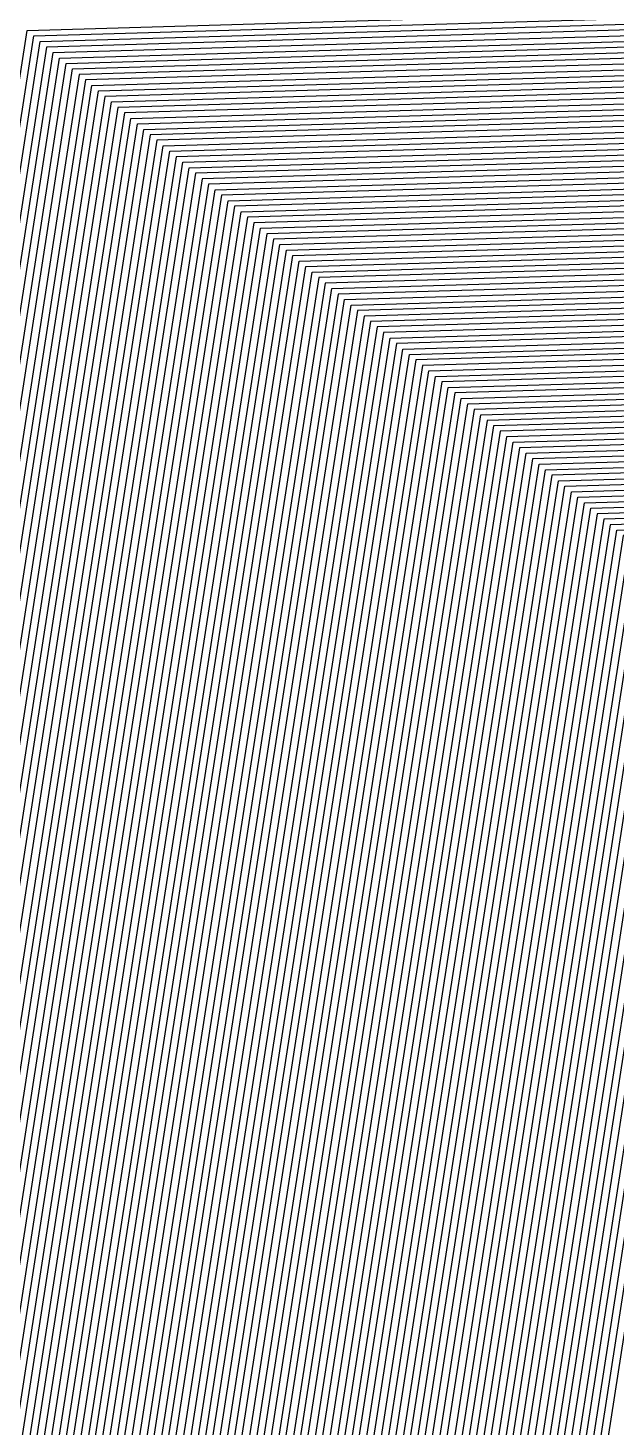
# Model space of a CAD drawing. Extents: x 7084 to 11035, y 13750 to 16729.
# Drawn here: x 7817.8 to 7884.6, y 15855.6 to 16014.4 of the extents above; entities that cross this region are included whole.
import ezdxf

# ---------------------------------------------------------------- set-up
doc = ezdxf.new("R2010")
doc.units = 0
doc.layers.add('Default', color=7, linetype='Continuous')

msp = doc.modelspace()

# ---------------------------------------------------------------- linework, layer by layer
at = {"layer": 'Default'}
for points in [[(7420.09, 14885.34), (7464.98, 14985.76), (7521.92, 15116.75), (7598.5, 15206.61), (7685.64, 15299.1), (7693.56, 15391.6), (7724.87, 15559.61), (7730.56, 15576.69), (7780.74, 15774.9), (7817.74, 16014.1), (7914.52, 16016.95), (8038.64, 16133.23), (8152.5, 16195.88), (8205.31, 16240.8), (8259.4, 16334.77), (8387.49, 16414.51), (8552.59, 16377.49)], [(7725.6, 15559.31), (7731.27, 15576.33), (7781.62, 15775.26), (7818.48, 16013.48), (7914.86, 16016.31), (8039.43, 16133.02), (8152.82, 16195.41), (8205.83, 16240.5), (8259.69, 16334.09), (8387.26, 16413.49), (8551.69, 16376.63)], [(7726.33, 15559.01), (7731.97, 15575.96), (7782.51, 15775.61), (7819.21, 16012.85), (7915.2, 16015.68), (8040.22, 16132.81), (8153.15, 16194.94), (8206.35, 16240.2), (8259.99, 16333.4), (8387.04, 16412.48), (8550.79, 16375.76)], [(8549.89, 16374.9), (8386.82, 16411.47), (8260.29, 16332.71), (8206.87, 16239.89), (8153.48, 16194.47), (8041.01, 16132.59), (7915.55, 16015.04), (7819.95, 16012.23), (7783.4, 15775.96), (7732.68, 15575.59), (7727.05, 15558.71)], [(7727.78, 15558.42), (7733.38, 15575.22), (7784.28, 15776.32), (7820.68, 16011.61), (7915.89, 16014.41), (8041.8, 16132.38), (8153.8, 16194.01), (8207.39, 16239.59), (8260.59, 16332.02), (8386.59, 16410.45), (8548.99, 16374.04)], [(7728.51, 15558.12), (7734.08, 15574.86), (7785.17, 15776.67), (7821.42, 16010.98), (7916.23, 16013.77), (8042.59, 16132.17), (8154.13, 16193.54), (8207.91, 16239.28), (8260.89, 16331.34), (8386.37, 16409.44), (8548.09, 16373.18)], [(7729.23, 15557.82), (7734.79, 15574.49), (7786.06, 15777.02), (7822.15, 16010.36), (7916.57, 16013.14), (8043.39, 16131.96), (8154.46, 16193.07), (8208.42, 16238.98), (8261.18, 16330.65), (8386.14, 16408.43), (8547.2, 16372.31)], [(7729.96, 15557.52), (7735.49, 15574.12), (7786.94, 15777.38), (7822.89, 16009.74), (7916.91, 16012.5), (8044.18, 16131.75), (8154.79, 16192.6), (8208.94, 16238.67), (8261.48, 16329.96), (8385.92, 16407.41), (8546.3, 16371.45)], [(8545.4, 16370.59), (8385.69, 16406.4), (8261.78, 16329.27), (8209.46, 16238.37), (8155.11, 16192.14), (8044.97, 16131.53), (7917.25, 16011.87), (7823.62, 16009.11), (7787.83, 15777.73), (7736.2, 15573.75), (7730.69, 15557.22)], [(7300.21, 14492.61), (7308.42, 14656.94), (7423.09, 14880.91), (7469.62, 14984.99), (7524.22, 15110.63), (7603.59, 15203.76), (7693.9, 15299.62), (7702.11, 15395.48), (7732.14, 15556.63), (7737.6, 15573.02), (7789.6, 15778.43), (7825.09, 16007.87), (7917.93, 16010.6), (8046.55, 16131.11), (8155.77, 16191.2), (8210.5, 16237.76), (8262.38, 16327.9), (8385.24, 16404.37), (8543.6, 16368.87)], [(7423.39, 14880.47), (7470.08, 14984.91), (7524.45, 15110.02), (7604.1, 15203.47), (7694.72, 15299.67), (7702.96, 15395.87), (7732.87, 15556.33), (7738.31, 15572.65), (7790.49, 15778.79), (7825.83, 16007.24), (7918.27, 16009.96), (8047.34, 16130.9), (8156.09, 16190.73), (8211.02, 16237.46), (8262.67, 16327.21), (8385.02, 16403.36), (8542.7, 16368)], [(8541.8, 16367.14), (8384.79, 16402.35), (8262.97, 16326.52), (8211.54, 16237.15), (8156.42, 16190.26), (8048.13, 16130.69), (7918.61, 16009.33), (7826.57, 16006.62), (7791.37, 15779.14), (7739.01, 15572.28), (7733.6, 15556.03), (7703.82, 15396.26), (7695.55, 15299.72), (7604.61, 15203.19)], [(7471, 14984.76), (7524.91, 15108.8), (7605.11, 15202.9), (7696.38, 15299.77), (7704.67, 15396.64), (7734.32, 15555.74), (7739.71, 15571.91), (7792.26, 15779.49), (7827.3, 16006), (7918.95, 16008.69), (8048.93, 16130.47), (8156.75, 16189.8), (8212.06, 16236.85), (8263.27, 16325.83), (8384.57, 16401.33), (8540.91, 16366.28)], [(8540.01, 16365.42), (8384.34, 16400.32), (8263.57, 16325.14), (8212.58, 16236.54), (8157.07, 16189.33), (8049.72, 16130.26), (7919.29, 16008.06), (7828.04, 16005.37), (7793.15, 15779.85), (7740.42, 15571.55), (7735.05, 15555.44)], [(8539.11, 16364.56), (8384.12, 16399.31), (8263.87, 16324.46), (8213.09, 16236.24), (8157.4, 16188.86), (8050.51, 16130.05), (7919.63, 16007.42), (7828.77, 16004.75), (7794.03, 15780.2), (7741.12, 15571.18), (7735.78, 15555.14)], [(7424.89, 14878.26), (7472.39, 14984.53), (7525.61, 15106.96), (7606.64, 15202.05), (7698.85, 15299.93), (7707.24, 15397.81), (7736.5, 15554.84), (7741.83, 15570.81), (7794.92, 15780.55), (7829.51, 16004.13), (7919.97, 16006.79), (8051.3, 16129.84), (8157.73, 16188.39), (8213.61, 16235.94), (8264.16, 16323.77), (8383.89, 16398.29), (8538.21, 16363.69)], [(7737.23, 15554.54), (7742.53, 15570.44), (7795.8, 15780.91), (7830.24, 16003.51), (7920.31, 16006.16), (8052.09, 16129.63), (8158.05, 16187.93), (8214.13, 16235.63), (8264.46, 16323.08), (8383.67, 16397.28), (8537.31, 16362.83)], [(8535.51, 16361.11), (8383.22, 16395.25), (8265.06, 16321.71), (8215.17, 16235.02), (8158.71, 16186.99), (8053.68, 16129.2), (7920.99, 16004.89), (7831.71, 16002.26), (7797.58, 15781.61), (7743.94, 15569.71), (7738.69, 15553.95), (7709.8, 15398.97), (7701.33, 15300.08), (7608.17, 15201.19), (7526.3, 15105.13), (7473.78, 14984.3), (7425.79, 14876.93), (7315.51, 14661.54), (7307.04, 14492.02), (7464.58, 14347.55), (7526.69, 14248.66), (7652.73, 14214.51), (7949.16, 14434.89)], [(8534.62, 16360.24), (8382.99, 16394.24), (8265.36, 16321.02), (8215.69, 16234.72), (8159.03, 16186.52), (8054.47, 16128.99), (7921.33, 16004.25), (7832.45, 16001.64), (7798.46, 15781.97), (7744.64, 15569.34), (7739.41, 15553.65), (7710.66, 15399.36), (7702.16, 15300.13), (7608.68, 15200.91), (7526.53, 15104.52), (7474.25, 14984.22), (7426.09, 14876.49), (7316.3, 14662.05), (7307.8, 14491.95), (7464.65, 14348.12)], [(7740.14, 15553.35), (7745.34, 15568.97), (7799.35, 15782.32), (7833.18, 16001.01), (7921.67, 16003.62), (8055.26, 16128.78), (8159.36, 16186.06), (8216.21, 16234.41), (8265.66, 16320.33), (8382.77, 16393.23), (8533.72, 16359.38)], [(7740.87, 15553.05), (7746.05, 15568.61), (7800.24, 15782.67), (7833.92, 16000.39), (7922.01, 16002.98), (8056.05, 16128.57), (8159.69, 16185.59), (8216.73, 16234.11), (8265.95, 16319.64), (8382.54, 16392.21), (8532.82, 16358.52)], [(8531.92, 16357.66), (8382.32, 16391.2), (8266.25, 16318.95), (8217.24, 16233.81), (8160.01, 16185.12), (8056.84, 16128.36), (7922.35, 16002.35), (7834.65, 15999.77), (7801.12, 15783.03), (7746.75, 15568.24), (7741.59, 15552.76)], [(7742.32, 15552.46), (7747.46, 15567.87), (7802.01, 15783.38), (7835.39, 15999.14), (7922.69, 16001.71), (8057.63, 16128.14), (8160.34, 16184.65), (8217.76, 16233.5), (8266.55, 16318.27), (8382.1, 16390.19), (8531.02, 16356.8)], [(7743.05, 15552.16), (7748.16, 15567.5), (7802.89, 15783.73), (7836.12, 15998.52), (7923.03, 16001.08), (8058.42, 16127.93), (8160.67, 16184.19), (8218.28, 16233.2), (8266.85, 16317.58), (8381.87, 16389.17), (8530.12, 16355.93)], [(8527.43, 16353.35), (8381.2, 16386.13), (8267.74, 16315.51), (8219.84, 16232.28), (8161.65, 16182.78), (8060.8, 16127.3), (7924.05, 15999.17), (7838.33, 15996.65), (7805.55, 15784.79), (7750.27, 15566.4), (7745.23, 15551.27)], [(7745.96, 15550.97), (7750.98, 15566.03), (7806.44, 15785.14), (7839.06, 15996.03), (7924.39, 15998.54), (8061.59, 16127.08), (8161.97, 16182.31), (8220.36, 16231.98), (8268.04, 16314.83), (8380.97, 16385.12), (8526.53, 16352.48)], [(8525.63, 16351.62), (8380.75, 16384.11), (8268.34, 16314.14), (8220.88, 16231.68), (8162.3, 16181.85), (8062.38, 16126.87), (7924.73, 15997.9), (7839.8, 15995.4), (7807.33, 15785.5), (7751.68, 15565.66)], [(7752.38, 15565.3), (7808.21, 15785.85), (7840.53, 15994.78), (7925.07, 15997.27), (8063.17, 16126.66), (8162.63, 16181.38), (8221.4, 16231.37), (8268.64, 16313.45), (8380.52, 16383.09), (8524.73, 16350.76)], [(7753.79, 15564.56), (7809.98, 15786.56), (7842.01, 15993.53), (7925.75, 15996), (8064.76, 16126.24), (8163.28, 16180.44), (8222.43, 16230.76), (8269.23, 16312.08), (8380.07, 16381.07), (8522.93, 16349.04)], [(8522.03, 16348.17), (8379.85, 16380.05), (8269.53, 16311.39), (8222.95, 16230.46), (8163.61, 16179.98), (8065.55, 16126.02), (7926.09, 15995.36), (7842.74, 15992.91), (7810.87, 15786.91), (7754.49, 15564.19)], [(8521.14, 16347.31), (8379.62, 16379.04), (8269.83, 16310.7), (8223.47, 16230.15), (8163.94, 16179.51), (8066.34, 16125.81), (7926.43, 15994.73), (7843.48, 15992.29)], [(7755.9, 15563.46), (7812.64, 15787.62), (7844.21, 15991.66), (7926.77, 15994.09), (8067.13, 16125.6), (8164.26, 16179.04), (8223.99, 16229.85), (8270.13, 16310.01), (8379.4, 16378.03), (8520.24, 16346.45)], [(8519.34, 16345.59), (8379.17, 16377.02), (8270.42, 16309.32), (8224.51, 16229.55), (8164.59, 16178.57), (8067.92, 16125.39), (7927.11, 15993.46), (7844.95, 15991.04)], [(8518.44, 16344.72), (8378.95, 16376), (8270.72, 16308.64), (8225.03, 16229.24), (8164.92, 16178.11), (8068.71, 16125.18), (7927.45, 15992.82), (7845.68, 15990.42), (7814.42, 15788.32), (7757.31, 15562.72), (7752.5, 15548.29)], [(7483.51, 14982.68), (7531.14, 15092.29), (7618.86, 15195.21), (7718.68, 15301.16), (7727.75, 15407.11), (7753.95, 15547.69), (7758.72, 15561.99), (7816.19, 15789.03), (7847.15, 15989.17), (7928.13, 15991.55), (8070.3, 16124.75), (8165.57, 16177.17), (8226.06, 16228.63), (8271.32, 16307.26), (8378.5, 16373.98), (8516.64, 16343)], [(7759.42, 15561.62), (7817.07, 15789.38), (7847.89, 15988.55), (7928.47, 15990.92), (8071.09, 16124.54), (8165.9, 16176.7), (8226.58, 16228.33), (8271.62, 16306.57), (8378.27, 16372.96), (8515.74, 16342.14)], [(7760.13, 15561.25), (7817.96, 15789.73), (7848.62, 15987.93), (7928.81, 15990.28), (8071.88, 16124.33), (8166.22, 16176.23), (8227.1, 16228.02), (8271.91, 16305.88), (8378.05, 16371.95), (8514.85, 16341.28)], [(7760.83, 15560.88), (7818.85, 15790.09), (7849.36, 15987.3), (7929.15, 15989.65), (8072.67, 16124.12), (8166.55, 16175.77), (8227.62, 16227.72), (8272.21, 16305.2), (8377.82, 16370.94), (8513.95, 16340.41)], [(7466.13, 14361.89), (7326.01, 14490.38), (7335.2, 14674.31), (7433.29, 14865.88), (7485.36, 14982.37), (7532.07, 15089.84), (7620.9, 15194.07), (7721.98, 15301.37), (7731.17, 15408.67), (7756.86, 15546.5), (7761.53, 15560.52), (7819.73, 15790.44), (7850.09, 15986.68), (7929.49, 15989.02), (8073.46, 16123.9), (8166.88, 16175.3), (8228.14, 16227.42), (8272.51, 16304.51), (8377.6, 16369.92), (8513.05, 16339.55)], [(8512.15, 16338.69), (8377.38, 16368.91), (8272.81, 16303.82), (8228.66, 16227.11), (8167.2, 16174.83), (8074.25, 16123.69), (7929.83, 15988.38), (7850.83, 15986.06), (7820.62, 15790.79), (7762.24, 15560.15)], [(8511.25, 16337.83), (8377.15, 16367.9), (8273.11, 16303.13), (8229.18, 16226.81), (8167.53, 16174.36), (8075.05, 16123.48), (7930.17, 15987.75), (7851.56, 15985.43), (7821.51, 15791.15), (7762.94, 15559.78)], [(7486.75, 14982.14), (7532.76, 15088), (7622.43, 15193.22), (7724.46, 15301.52), (7733.74, 15409.83), (7759.04, 15545.61), (7763.64, 15559.41), (7822.39, 15791.5), (7852.3, 15984.81), (7930.51, 15987.11), (8075.84, 16123.27), (8167.86, 16173.9), (8229.7, 16226.5), (8273.41, 16302.45), (8376.93, 16366.88), (8510.35, 16336.97)], [(8509.45, 16336.1), (8376.7, 16365.87), (8273.7, 16301.76), (8230.22, 16226.2), (8168.18, 16173.43), (8076.63, 16123.06), (7930.85, 15986.48), (7853.03, 15984.19), (7823.28, 15791.85), (7764.35, 15559.05), (7759.77, 15545.31), (7734.59, 15410.22), (7725.29, 15301.57), (7622.94, 15192.93)], [(7760.5, 15545.01), (7765.05, 15558.68), (7824.16, 15792.21), (7853.77, 15983.56), (7931.19, 15985.84), (8077.42, 16122.84), (8168.51, 16172.96), (8230.73, 16225.89), (8274, 16301.07), (8376.48, 16364.86), (8508.56, 16335.24)], [(7488.14, 14981.91), (7533.45, 15086.17), (7623.95, 15192.36), (7726.94, 15301.68), (7736.3, 15410.99), (7761.22, 15544.71), (7765.76, 15558.31), (7825.05, 15792.56), (7854.5, 15982.94), (7931.53, 15985.21), (8078.21, 16122.63), (8168.84, 16172.49), (8231.25, 16225.59), (8274.3, 16300.38), (8376.25, 16363.84), (8507.66, 16334.38)], [(8506.76, 16333.52), (8376.03, 16362.83), (8274.6, 16299.69), (8231.77, 16225.29), (8169.16, 16172.03), (8079, 16122.42), (7931.87, 15984.57), (7855.24, 15982.32), (7825.94, 15792.91), (7766.46, 15557.94)], [(8505.86, 16332.65), (8375.8, 16361.82), (8274.9, 16299.01), (8232.29, 16224.98), (8169.49, 16171.56), (8079.8, 16122.21), (7932.22, 15983.94), (7855.97, 15981.69), (7826.82, 15793.27), (7767.16, 15557.58)], [(8504.96, 16331.79), (8375.58, 16360.8), (8275.19, 16298.32), (8232.81, 16224.68), (8169.82, 16171.09), (8080.59, 16122), (7932.56, 15983.3), (7856.71, 15981.07), (7827.71, 15793.62), (7767.87, 15557.21)], [(8504.06, 16330.93), (8375.35, 16359.79), (8275.49, 16297.63), (8233.33, 16224.37), (8170.14, 16170.62), (8081.38, 16121.78), (7932.9, 15982.67), (7857.45, 15980.45), (7828.6, 15793.97), (7768.57, 15556.84)], [(8503.16, 16330.07), (8375.13, 16358.78), (8275.79, 16296.94), (8233.85, 16224.07), (8170.47, 16170.16), (8082.17, 16121.57), (7933.24, 15982.03), (7858.18, 15979.82), (7829.48, 15794.32), (7769.28, 15556.47)], [(8501.37, 16328.34), (8374.68, 16356.75), (8276.39, 16295.57), (8234.88, 16223.46), (8171.12, 16169.22), (8083.75, 16121.15), (7933.92, 15980.76), (7859.65, 15978.58), (7831.26, 15795.03), (7770.68, 15555.74)], [(7771.39, 15555.37), (7832.14, 15795.38), (7860.39, 15977.95), (7934.26, 15980.13), (8084.54, 16120.94), (8171.45, 16168.75), (8235.4, 16223.16), (8276.68, 16294.88), (8374.45, 16355.74), (8500.47, 16327.48)], [(7772.09, 15555), (7833.03, 15795.74), (7861.12, 15977.33), (7934.6, 15979.49), (8085.34, 16120.72), (8171.78, 16168.28), (8235.92, 16222.85), (8276.98, 16294.19), (8374.23, 16354.72), (8499.57, 16326.62)], [(8498.67, 16325.76), (8374, 16353.71), (8277.28, 16293.5), (8236.44, 16222.55), (8172.1, 16167.82), (8086.13, 16120.51), (7934.94, 15978.86), (7861.86, 15976.71), (7833.91, 15796.09), (7772.79, 15554.63)], [(8497.77, 16324.89), (8373.78, 16352.7), (8277.58, 16292.82), (8236.96, 16222.24), (8172.43, 16167.35), (8086.92, 16120.3), (7935.28, 15978.22), (7862.59, 15976.08), (7834.8, 15796.44), (7773.5, 15554.27)], [(7774.91, 15553.53), (7836.57, 15797.15), (7864.06, 15974.84), (7935.96, 15976.95), (8088.5, 16119.88), (8173.08, 16166.41), (8238, 16221.63), (8278.17, 16291.44), (8373.33, 16350.67), (8495.97, 16323.17)], [(8495.08, 16322.31), (8373.11, 16349.66), (8278.47, 16290.75), (8238.52, 16221.33), (8173.41, 16165.95), (8089.29, 16119.66), (7936.3, 15976.32), (7864.8, 15974.22), (7837.46, 15797.5), (7775.61, 15553.16), (7771.4, 15540.54), (7748.27, 15416.42), (7738.51, 15302.4), (7631.08, 15188.37), (7536.68, 15077.61), (7494.62, 14980.83), (7439.28, 14857.04), (7350.96, 14684.53), (7341.19, 14489.06), (7467.37, 14373.36), (7538.99, 14259.33), (7639.93, 14231.98), (7981.73, 14486.1)], [(7776.31, 15552.8), (7838.35, 15797.86), (7865.53, 15973.59), (7936.64, 15975.68), (8090.09, 16119.45), (8173.74, 16165.48), (8239.04, 16221.03), (8278.77, 16290.06), (8372.88, 16348.64), (8494.18, 16321.45)], [(8493.28, 16320.58), (8372.66, 16347.63), (8279.07, 16289.38), (8239.55, 16220.72), (8174.07, 16165.01), (8090.88, 16119.24), (7936.98, 15975.05), (7866.27, 15972.97)], [(7496.47, 14980.53), (7537.6, 15075.16), (7633.12, 15187.23), (7741.81, 15302.6), (7751.69, 15417.97), (7774.31, 15539.35), (7778.42, 15551.69), (7841, 15798.92), (7867.74, 15971.72), (7937.66, 15973.78), (8092.46, 16118.82), (8174.72, 16164.08), (8240.59, 16220.11), (8279.66, 16288), (8372.21, 16345.6), (8491.48, 16318.86)], [(7777.72, 15552.06), (7840.12, 15798.56), (7867, 15972.35), (7937.32, 15974.41), (8091.67, 16119.03), (8174.39, 16164.54), (8240.07, 16220.42), (8279.37, 16288.69), (8372.43, 16346.62), (8492.38, 16319.72)], [(8490.58, 16318), (8371.98, 16344.59), (8279.96, 16287.31), (8241.11, 16219.81), (8175.05, 16163.61), (8093.25, 16118.6), (7938, 15973.14), (7868.47, 15971.1), (7841.89, 15799.27), (7779.13, 15551.33), (7775.04, 15539.05), (7752.55, 15418.36), (7742.64, 15302.66)], [(7779.83, 15550.96), (7842.78, 15799.62), (7869.21, 15970.48), (7938.34, 15972.51), (8094.04, 16118.39), (8175.37, 16163.14), (8241.63, 16219.5), (8280.26, 16286.63), (8371.76, 16343.58), (8489.68, 16317.13)], [(8488.79, 16316.27), (8371.53, 16342.56), (8280.56, 16285.94), (8242.15, 16219.2), (8175.7, 16162.67), (8094.83, 16118.18), (7938.68, 15971.88), (7869.94, 15969.85), (7843.66, 15799.97)], [(8486.99, 16314.55), (8371.08, 16340.54), (8281.16, 16284.56), (8243.19, 16218.59), (8176.35, 16161.74), (8096.42, 16117.76), (7939.36, 15970.61), (7871.41, 15968.61), (7845.44, 15800.68), (7781.94, 15549.86)], [(8486.09, 16313.69), (8370.86, 16339.52), (8281.45, 16283.87), (8243.7, 16218.29), (8176.68, 16161.27), (8097.21, 16117.54), (7939.7, 15969.97), (7872.15, 15967.98), (7846.32, 15801.03), (7782.65, 15549.49)], [(7499.72, 14979.99), (7539.22, 15070.88), (7636.68, 15185.24), (7747.59, 15302.96), (7757.67, 15420.69), (7779.4, 15537.26), (7783.35, 15549.12), (7847.21, 15801.39), (7872.88, 15967.36), (7940.04, 15969.34), (8098, 16117.33), (8177.01, 16160.8), (8244.22, 16217.98), (8281.75, 16283.19), (8370.63, 16338.51), (8485.19, 16312.82)], [(8484.29, 16311.96), (8370.41, 16337.5), (8282.05, 16282.5), (8244.74, 16217.68), (8177.33, 16160.33), (8098.79, 16117.12), (7940.38, 15968.7), (7873.62, 15966.74), (7848.09, 15801.74), (7784.06, 15548.75)], [(7784.76, 15548.38), (7848.98, 15802.09), (7874.36, 15966.11), (7940.72, 15968.07), (8099.58, 16116.91), (8177.66, 16159.87), (8245.26, 16217.37), (8282.35, 16281.81), (8370.18, 16336.48), (8483.39, 16311.1)], [(8482.5, 16310.24), (8369.96, 16335.47), (8282.65, 16281.12), (8245.78, 16217.07), (8177.99, 16159.4), (8100.38, 16116.7), (7941.06, 15967.43), (7875.09, 15965.49), (7849.87, 15802.45), (7785.46, 15548.02)], [(7786.17, 15547.65), (7850.75, 15802.8), (7875.83, 15964.87), (7941.4, 15966.8), (8101.17, 16116.48), (8178.31, 16158.93), (8246.3, 16216.77), (8282.94, 16280.43), (8369.73, 16334.46), (8481.6, 16309.38)], [(7783.04, 15535.78), (7786.87, 15547.28), (7851.64, 15803.15), (7876.56, 15964.24), (7941.74, 15966.16), (8101.96, 16116.27), (8178.64, 16158.46), (8246.82, 16216.46), (8283.24, 16279.75), (8369.51, 16333.44), (8480.7, 16308.51)], [(8479.8, 16307.65), (8369.28, 16332.43), (8283.54, 16279.06), (8247.34, 16216.16), (8178.97, 16158), (8102.75, 16116.06), (7942.08, 15965.53), (7877.3, 15963.62), (7852.53, 15803.51), (7787.57, 15546.91)], [(7784.49, 15535.18), (7788.28, 15546.55), (7853.41, 15803.86), (7878.03, 15963), (7942.42, 15964.89), (8103.54, 16115.85), (8179.29, 16157.53), (8247.86, 16215.85), (8283.84, 16278.37), (8369.06, 16331.42), (8478.9, 16306.79)], [(7788.98, 15546.18), (7854.3, 15804.21), (7878.77, 15962.37), (7942.76, 15964.26), (8104.33, 16115.64), (8179.62, 16157.06), (8248.37, 16215.55), (8284.14, 16277.68), (8368.83, 16330.4), (8478, 16305.93)], [(7790.39, 15545.44), (7856.07, 15804.92), (7880.24, 15961.13), (7943.44, 15962.99), (8105.92, 16115.21), (8180.27, 16156.13), (8249.41, 16214.94), (8284.73, 16276.31), (8368.39, 16328.38), (8476.2, 16304.2)], [(7791.09, 15545.08), (7856.96, 15805.27), (7880.97, 15960.5), (7943.78, 15962.35), (8106.71, 16115), (8180.6, 16155.66), (8249.93, 16214.64), (8285.03, 16275.62), (8368.16, 16327.36), (8475.31, 16303.34)], [(7791.8, 15544.71), (7857.84, 15805.62), (7881.71, 15959.88), (7944.12, 15961.72), (8107.5, 16114.79), (8180.93, 16155.19), (8250.45, 16214.33), (8285.33, 16274.93), (8367.94, 16326.35), (8474.41, 16302.48)], [(8473.51, 16301.62), (8367.71, 16325.34), (8285.63, 16274.24), (8250.97, 16214.03), (8181.25, 16154.72), (8108.29, 16114.58), (7944.46, 15961.08), (7882.44, 15959.26), (7858.73, 15805.98), (7792.5, 15544.34)], [(8472.61, 16300.75), (8367.49, 16324.32), (8285.92, 16273.56), (8251.49, 16213.72), (8181.58, 16154.25), (8109.08, 16114.37), (7944.8, 15960.45), (7883.18, 15958.64), (7859.62, 15806.33), (7793.21, 15543.97)], [(8471.71, 16299.89), (8367.26, 16323.31), (8286.22, 16272.87), (8252.01, 16213.42), (8181.91, 16153.79), (8109.87, 16114.15), (7945.14, 15959.81), (7883.91, 15958.01), (7860.5, 15806.68), (7793.91, 15543.61)], [(7447.38, 14845.1), (7507.12, 14978.76), (7542.91, 15061.09), (7644.83, 15180.68), (7760.81, 15303.79), (7771.35, 15426.89), (7791.03, 15532.5), (7794.61, 15543.24), (7861.39, 15807.04), (7884.65, 15957.39), (7945.48, 15959.18), (8110.66, 16113.94), (8182.23, 16153.32), (8252.52, 16213.11), (8286.52, 16272.18), (8367.04, 16322.3), (8470.81, 16299.03)], [(8469.91, 16298.17), (8366.81, 16321.28), (8286.82, 16271.49), (8253.04, 16212.81), (8182.56, 16152.85), (8111.46, 16113.73), (7945.82, 15958.54), (7885.38, 15956.77), (7862.27, 15807.39), (7795.32, 15542.87), (7791.76, 15532.2)], [(7631.67, 14243.24), (7546.91, 14266.21), (7469.16, 14389.99), (7363.2, 14487.16), (7373.81, 14699.35), (7447.98, 14844.21), (7508.05, 14978.6), (7543.37, 15059.87), (7645.85, 15180.11), (7762.46, 15303.89), (7773.06, 15427.67), (7792.49, 15531.9), (7796.02, 15542.5), (7863.16, 15807.74), (7886.12, 15956.14), (7946.16, 15957.91), (8112.25, 16113.52), (8182.89, 16152.38), (8253.56, 16212.51), (8287.12, 16270.8), (8366.59, 16320.27), (8469.02, 16297.3)], [(8467.22, 16295.58), (8366.14, 16318.24), (8287.71, 16269.43), (8254.6, 16211.9), (8183.54, 16151.45), (8113.83, 16113.09), (7946.84, 15956.64), (7887.59, 15954.9), (7864.93, 15808.45), (7797.43, 15541.77), (7793.94, 15531.31)], [(8468.12, 16296.44), (8366.36, 16319.26), (8287.41, 16270.12), (8254.08, 16212.2), (8183.22, 16151.92), (8113.04, 16113.31), (7946.5, 15957.27), (7886.85, 15955.52), (7864.05, 15808.1), (7796.72, 15542.13)], [(7798.13, 15541.4), (7865.82, 15808.8), (7888.32, 15954.27), (7947.18, 15956), (8114.62, 16112.88), (8183.87, 16150.98), (8255.12, 16211.59), (8288.01, 16268.74), (8365.91, 16317.23), (8466.32, 16294.72)], [(7795.4, 15530.71), (7798.84, 15541.03), (7866.71, 15809.16), (7889.06, 15953.65), (7947.52, 15955.37), (8115.41, 16112.67), (8184.2, 16150.51), (8255.64, 16211.29), (8288.31, 16268.05), (8365.69, 16316.22), (8465.42, 16293.86)], [(7799.54, 15540.66), (7867.59, 15809.51), (7889.8, 15953.03), (7947.86, 15954.74), (8116.21, 16112.46), (8184.52, 16150.05), (8256.16, 16210.98), (8288.61, 16267.37), (8365.46, 16315.2), (8464.52, 16292.99)], [(7800.24, 15540.3), (7868.48, 15809.86), (7890.53, 15952.4), (7948.2, 15954.1), (8117, 16112.25), (8184.85, 16149.58), (8256.68, 16210.68), (8288.91, 16266.68), (8365.24, 16314.19), (8463.62, 16292.13)], [(8462.73, 16291.27), (8365.01, 16313.18), (8289.2, 16265.99), (8257.19, 16210.38), (8185.18, 16149.11), (8117.79, 16112.03), (7948.54, 15953.47), (7891.27, 15951.78), (7869.36, 15810.22), (7800.95, 15539.93)], [(8461.83, 16290.41), (8364.79, 16312.16), (8289.5, 16265.3), (8257.71, 16210.07), (8185.5, 16148.64), (8118.58, 16111.82), (7948.89, 15952.83), (7892, 15951.16), (7870.25, 15810.57), (7801.65, 15539.56)], [(8460.93, 16289.54), (8364.56, 16311.15), (8289.8, 16264.61), (8258.23, 16209.77), (8185.83, 16148.17), (8119.37, 16111.61), (7949.23, 15952.2), (7892.74, 15950.53), (7871.14, 15810.92), (7802.35, 15539.19), (7799.03, 15529.22), (7780.76, 15431.16), (7769.9, 15304.35), (7650.43, 15177.55), (7545.45, 15054.36), (7512.22, 14977.91), (7450.68, 14840.23), (7380.9, 14703.95), (7370.04, 14486.56), (7469.72, 14395.15), (7549.36, 14268.34), (7629.11, 14246.74), (8009.23, 14529.33)], [(7803.06, 15538.83), (7872.02, 15811.27), (7893.47, 15949.91), (7949.57, 15951.56), (8120.16, 16111.4), (8186.16, 16147.71), (8258.75, 16209.46), (8290.1, 16263.93), (8364.34, 16310.14), (8460.03, 16288.68)], [(8458.23, 16286.96), (8363.89, 16308.11), (8290.69, 16262.55), (8259.79, 16208.85), (8186.81, 16146.77), (8121.75, 16110.97), (7950.25, 15950.29), (7894.94, 15948.66), (7873.8, 15811.98), (7804.47, 15538.09), (7801.21, 15528.33), (7783.32, 15432.32), (7772.37, 15304.51), (7651.96, 15176.69)], [(7805.17, 15537.72), (7874.68, 15812.33), (7895.68, 15948.04), (7950.59, 15949.66), (8122.54, 16110.76), (8187.14, 16146.3), (8260.31, 16208.55), (8290.99, 16261.86), (8363.67, 16307.1), (8457.33, 16286.1)], [(7452.18, 14838.02), (7514.53, 14977.52), (7546.6, 15051.31), (7652.98, 15176.12), (7774.03, 15304.61), (7785.03, 15433.1), (7802.67, 15527.73), (7805.87, 15537.36), (7875.57, 15812.69), (7896.41, 15947.42), (7950.93, 15949.02), (8123.33, 16110.55), (8187.46, 16145.84), (8260.83, 16208.24), (8291.29, 16261.17), (8363.44, 16306.09), (8456.44, 16285.23)], [(7806.58, 15536.99), (7876.46, 15813.04), (7897.15, 15946.79), (7951.27, 15948.39), (8124.12, 16110.34), (8187.79, 16145.37), (8261.35, 16207.94), (8291.59, 16260.49), (8363.22, 16305.07), (8455.54, 16284.37)], [(8482.98, 14288.93), (8114.28, 14435.26), (7975.94, 14476.99), (7642.2, 14228.88), (7536.8, 14257.43), (7466.87, 14368.77), (7335.12, 14489.59), (7344.66, 14680.44), (7436.88, 14860.57), (7490.92, 14981.45), (7534.83, 15082.5), (7627.01, 15190.65), (7731.9, 15301.99), (7741.43, 15413.32), (7765.59, 15542.93), (7769.98, 15556.11), (7830.37, 15794.68), (7858.92, 15979.2), (7933.58, 15981.4), (8082.96, 16121.36), (8170.8, 16169.69), (8234.37, 16223.76), (8276.09, 16296.26)], [(8513.93, 14314.6), (8114.05, 14473.3), (7996.2, 14508.85), (7634.24, 14239.75), (7544.45, 14264.08), (7468.61, 14384.83), (7356.37, 14487.75), (7366.71, 14694.75), (7445.28, 14848.19), (7503.88, 14979.3), (7541.29, 15065.37), (7641.27, 15182.68), (7755.03, 15303.43), (7765.37, 15424.18), (7785.94, 15534.58), (7789.69, 15545.81), (7855.18, 15804.57), (7879.5, 15961.75), (7943.1, 15963.62), (8105.12, 16115.43), (8179.95, 16156.59)], [(8440.96, 14254.1), (8114.59, 14383.62), (7948.44, 14433.75), (7653.02, 14214.12), (7526.42, 14248.42), (7464.52, 14346.97), (7306.28, 14492.08), (7314.72, 14661.03), (7425.49, 14877.38), (7473.32, 14984.38), (7526.07, 15105.74), (7607.66, 15201.48), (7700.51, 15300.03), (7708.95, 15398.58), (7737.96, 15554.25), (7743.23, 15570.08), (7796.69, 15781.26), (7830.98, 16002.88), (7920.65, 16005.52), (8052.88, 16129.41)], [(8464.18, 14273.35), (8114.42, 14412.16), (7963.63, 14457.65), (7647.04, 14222.28), (7532.16, 14253.4), (7465.82, 14359.02), (7322.22, 14490.7), (7331.26, 14671.76), (7431.79, 14868.09), (7483.04, 14982.76), (7530.91, 15092.9), (7618.35, 15195.49), (7717.85, 15301.11), (7726.9, 15406.73), (7753.23, 15547.99), (7758.01, 15562.36), (7815.3, 15788.68), (7846.42, 15989.8), (7927.79, 15992.19), (8069.51, 16124.96)], [(8536.05, 14332.93), (8113.88, 14500.47), (8010.68, 14531.61), (7628.54, 14247.51), (7549.91, 14268.82), (7469.85, 14396.3), (7371.55, 14486.43), (7382.47, 14704.97), (7451.28, 14839.35), (7513.14, 14977.76), (7545.91, 15053.14), (7651.45, 15176.98), (7771.55, 15304.46), (7782.47, 15431.94), (7800.49, 15528.63), (7803.76, 15538.46), (7872.91, 15811.63), (7894.21, 15949.29), (7949.91, 15950.93), (8120.95, 16111.19)], [(8541.57, 14337.51), (8113.84, 14507.27), (8014.29, 14537.3), (7627.12, 14249.46), (7551.28, 14270), (7470.15, 14399.17), (7375.35, 14486.1), (7386.41, 14707.52), (7452.77, 14837.14), (7515.46, 14977.37), (7547.06, 15050.08), (7654, 15175.55), (7775.68, 15304.71), (7786.74, 15433.88), (7804.12, 15527.14), (7807.28, 15536.62), (7877.34, 15813.39), (7897.88, 15946.17), (7951.61, 15947.75), (8124.91, 16110.13)], [(7917.59, 16011.23), (7824.36, 16008.49), (7788.71, 15778.08), (7736.9, 15573.38), (7731.42, 15556.93), (7701.25, 15395.09), (7693.07, 15299.57), (7603.08, 15204.04), (7523.99, 15111.25), (7469.15, 14985.07), (7422.79, 14881.36), (7307.63, 14656.43), (7299.45, 14492.68), (7463.97, 14341.81), (7523.96, 14246.29), (7655.58, 14210.63), (7941.92, 14423.51), (8114.67, 14371.4), (8431.01, 14245.85)], [(7923.37, 16000.44), (7836.86, 15997.9), (7803.78, 15784.08), (7748.86, 15567.13), (7743.78, 15551.86), (7715.79, 15401.68), (7707.12, 15300.44), (7611.73, 15199.2), (7527.91, 15100.85), (7477.02, 14983.76), (7427.89, 14873.84), (7321.02, 14665.12), (7312.35, 14491.56), (7465.02, 14351.56), (7528.61, 14250.32), (7650.74, 14217.23), (7954.23, 14442.86), (8114.53, 14394.49), (8449.81, 14261.43)], [(7923.71, 15999.81), (7837.59, 15997.27), (7804.67, 15784.44), (7749.57, 15566.77), (7744.5, 15551.56), (7716.64, 15402.07), (7707.94, 15300.49), (7612.24, 15198.91), (7528.14, 15100.24), (7477.49, 14983.68), (7428.19, 14873.4), (7321.81, 14665.63), (7313.11, 14491.49), (7465.08, 14352.14), (7528.88, 14250.56), (7650.45, 14217.62), (7954.95, 14443.99), (8114.52, 14395.85), (8450.91, 14262.35)], [(7925.41, 15996.63), (7841.27, 15994.16), (7809.1, 15786.2), (7753.09, 15564.93), (7748.14, 15550.08), (7720.92, 15404.01), (7712.07, 15300.75), (7614.79, 15197.49), (7529.3, 15097.18), (7479.8, 14983.3), (7429.69, 14871.19), (7325.75, 14668.18), (7316.9, 14491.16), (7465.39, 14355), (7530.24, 14251.74), (7649.03, 14219.56), (7958.57, 14449.68), (8114.48, 14402.65), (8456.44, 14266.93)], [(7843.48, 15992.29), (7811.76, 15787.26), (7755.2, 15563.83), (7750.32, 15549.18), (7723.48, 15405.18), (7714.55, 15300.91), (7616.32, 15196.63), (7529.99, 15095.34), (7481.19, 14983.07), (7430.59, 14869.86), (7328.11, 14669.72), (7319.18, 14490.97), (7465.57, 14356.72), (7531.06, 14252.45), (7648.18, 14220.72), (7960.74, 14453.1), (8114.45, 14406.72), (8459.76, 14269.68)], [(7844.95, 15991.04), (7813.53, 15787.97), (7756.61, 15563.09), (7751.77, 15548.59), (7725.19, 15405.95), (7716.2, 15301.01), (7617.33, 15196.06), (7530.45, 15094.12), (7482.12, 14982.91), (7431.19, 14868.98), (7329.69, 14670.74), (7320.7, 14490.84), (7465.7, 14357.87), (7531.61, 14252.93), (7647.61, 14221.5), (7962.19, 14455.37), (8114.44, 14409.44), (8461.97, 14271.51)], [(8489.61, 14294.43), (8114.23, 14443.41), (7980.28, 14483.82), (7640.5, 14231.21), (7538.44, 14258.86), (7467.25, 14372.21), (7339.68, 14489.19), (7349.38, 14683.51), (7438.68, 14857.92), (7493.7, 14980.99), (7536.22, 15078.83), (7630.06, 15188.94), (7736.85, 15302.29), (7746.56, 15415.65), (7769.95, 15541.14), (7774.2, 15553.9), (7835.69, 15796.8), (7863.33, 15975.46), (7935.62, 15977.59)], [(7866.27, 15972.97), (7839.23, 15798.21), (7777.02, 15552.43), (7772.86, 15539.95), (7749.98, 15417.2), (7740.16, 15302.5), (7632.1, 15187.8), (7537.14, 15076.38), (7495.55, 14980.68), (7439.88, 14856.15), (7352.53, 14685.55), (7342.71, 14488.93), (7467.49, 14374.5), (7539.53, 14259.81), (7639.36, 14232.76), (7983.17, 14488.37), (8114.2, 14448.84), (8494.03, 14298.1)], [(7939.02, 15971.24), (7870.68, 15969.23), (7844.55, 15800.33), (7781.24, 15550.22), (7777.22, 15538.16), (7755.11, 15419.53), (7745.11, 15302.81), (7635.16, 15186.09), (7538.53, 15072.71), (7498.33, 14980.22), (7441.68, 14853.5), (7357.26, 14688.62), (7347.27, 14488.54), (7467.86, 14377.94), (7541.17, 14261.23), (7637.65, 14235.09), (7987.52, 14495.2), (8114.15, 14456.99), (8500.67, 14303.6)]]:
    msp.add_lwpolyline(points, dxfattribs=at)

doc.saveas('drawing.dxf')
